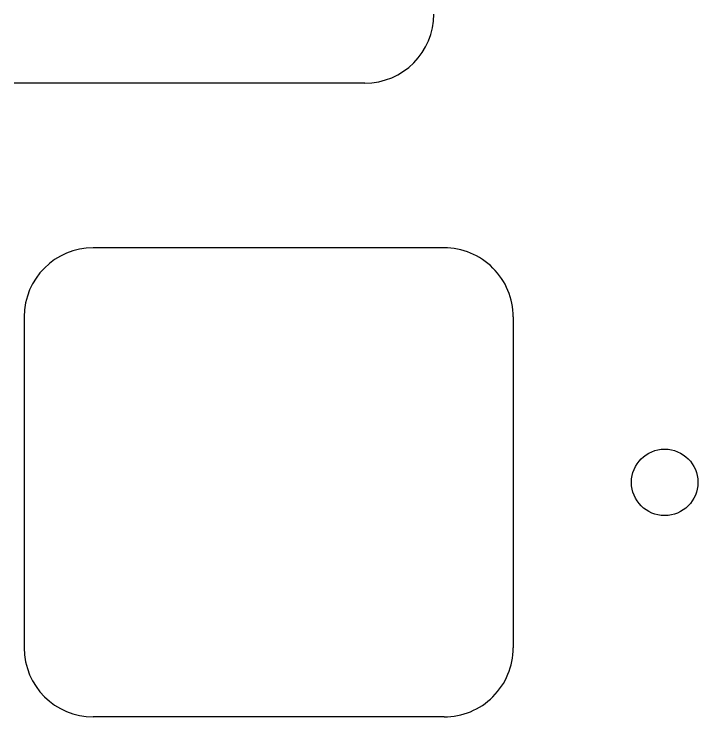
# Model space of a CAD drawing. Header units: millimetres. Extents: x -10 to 277, y -95 to 18.
# Drawn here: x 209.04 to 229.6, y -83.25 to -62.13 of the extents above; entities that cross this region are included whole.
import ezdxf

# ---------------------------------------------------------------- set-up
doc = ezdxf.new("R2010")
doc.units = ezdxf.units.MM
doc.header["$MEASUREMENT"] = 0
doc.layers.add('Edge.Cuts', color=53, linetype='CONTINUOUS')

msp = doc.modelspace()

# ---------------------------------------------------------------- linework, layer by layer
at = {"layer": 'Edge.Cuts', "linetype": 'Continuous'}
for p, q in [((219.5875, -64.2), (209.0375, -64.2)), ((221.96875, -69.15), (211.418749, -69.15)), ((209.34375, -71.225), (209.34375, -81.175001)), ((224.04375, -71.225), (224.04375, -81.175)), ((221.96875, -83.25), (211.41875, -83.25))]:
    msp.add_line(p, q, dxfattribs=at)
at = {"layer": 'Edge.Cuts'}
msp.add_circle((228.6, -76.2), 1, dxfattribs=at)
for centre, radius, start, end in [((219.587472, -62.125015), 2.075028, 270.0007731, 0.0004142), ((211.4188, -71.225), 2.07505, 90.0014082, 180), ((221.9688, -71.225), 2.075, 0, 90.0013806), ((211.4188, -81.175), 2.075, 180.0000276, 269.9986194), ((221.9688, -81.175), 2.07495, 269.9986194, 0)]:
    msp.add_arc(centre, radius, start, end, dxfattribs=at)

doc.saveas('drawing.dxf')
